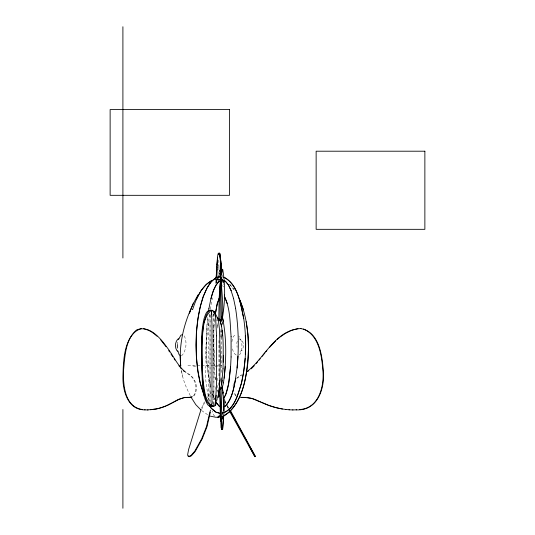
<?xml version="1.0" encoding="UTF-8"?>
<svg xmlns="http://www.w3.org/2000/svg" width="535" height="535" viewBox="0 0 535 535"><rect width="100%" height="100%" fill="white"/><g stroke="black" fill="none" stroke-linecap="round" stroke-linejoin="round"><path stroke-width="0.4" stroke-dasharray="2.67 2.01" d="M219.009 340.461L219.016 376.105M219.143 340.574L219.143 375.837M221.704 337.003L221.711 372.862M222.286 412.144L222.259 419.139L222.032 415.013M210.021 314.453L210.014 402.781M210.068 317.81L210.028 312.982M213.826 325.113L213.906 399.598M213.906 320.599L213.933 313.055M220.995 377.743L220.988 381.462M219.397 278.949L217.484 281.383M220.922 381.348L220.928 378.84M221.156 377.723L221.142 381.515M208.703 400.555L208.69 325.186M208.69 325.233L208.717 321.381M214.214 350.191L214.214 366M215.311 379.643L213.438 356.972L213.231 346.807L213.92 326.905M213.9 314.125L213.9 395.077M213.231 346.807L213.405 336.662M217.07 319.442L217.043 320.9L216.996 319.723M216.2 279.009A67.035 7.008 90 0 0 216.046 282.306L215.866 283.155L215.986 279.818M222.379 278.922L222.339 279.939M216.214 283.169L217.484 278.508M216.341 279.818L216.2 282.426L217.451 278.508M218.982 279.277L218.782 278.936M222.513 279.979L223.864 283.744M233.026 386.136L233.407 383.568M213.946 326.992L214.675 318.733M207.406 319.301C205.353 342.132 205.667 365.418 210.723 387.862M212.85 316.733L213.251 313.945M207.747 317.469L206.59 331.292L206.59 356.076L207.526 368.247L210.616 387.039M209.493 314.132L206.062 344.186L205.373 357.066L206.47 365.579M217.451 326.243L217.932 323.16M217.304 328.122L217.738 325.24M212.81 395.532L213.104 392.516L212.549 390.951L213.311 391.486L213.559 392.777L212.796 398.321M231.909 341.778L232.451 338.541L233.481 336.321L235.968 334.582M177.373 344.734L178.075 340.755M210.342 309.197L212.375 297.975M210.048 411.074L210.262 409.863M210.502 411.335L210.71 410.124M222.754 281.57L222.854 281.209M237.286 341.049L236.831 342.948L237.085 347.329M216.407 281.336L217.016 279.056L215.866 283.155M222.145 280.373L222.252 280.006L224.132 280.741M217.725 277.725L218.708 274.589L217.705 277.725M206.008 365.579C204.296 377.677 207.099 390.169 209.493 402.059M216.434 280.908L216.635 280.36M201.601 409.496L204.51 402.808M201.621 407.924L204.403 401.872M215.866 283.416L218.073 278.782L218.099 264.905M218.26 280.36L218.975 279.277M207.453 397.639L211.144 392.463M222.647 285.556L223.436 284.312M207.747 396.208L210.696 392.202M193.503 395.927C198.726 388.029 195.061 376.954 186.501 373.156M194.011 395.927C199.234 388.029 195.569 376.954 187.016 373.156M214.441 404.507L214.869 403.932M217.357 278.936L217.023 279.277L217.17 278.949L221.115 279.751L217.992 279.056L215.01 279.718L218.019 279.036L220.975 279.731M236.744 378.071L241.345 374.921M236.61 378.546L241.753 374.921M239.285 354.738L240.282 353.943C243.057 348.325 242.422 340.996 238.717 335.94M238.643 339.384L239.693 338.836C244.067 340.327 244.207 346.927 242.067 350.305L240.429 351.221L239.319 350.826M181.278 355.461L182.408 355.019C186.494 349.622 187.19 341.551 184.107 335.525M214.916 366.669L219.31 365.873M222.005 280.173L222.125 278.922M212.542 391.266L213.004 391.212M187.919 365.579L200.819 365.579M201.628 365.579L221.791 365.579M222.252 419.152L222.747 419.152M195.643 366.515L191.189 365.579M221.824 279.905L223.255 280.226M221.818 279.905L223.235 280.226M221.724 279.899L223.958 280.4M223.215 281.57L222.5 280.173M222.252 280.006L223.503 280.5M222.794 286.439L223.884 286.961M236.176 355.019C233.367 353.441 232.631 349.877 232.063 346.921M207.674 414.732L201.381 410.398M218.568 279.611L217.992 279.056L218.38 279.651M214.802 416.203L213.739 415.12L212.148 410.84M236.209 395.927L234.169 392.576M235.795 395.927L233.755 392.576M229.709 284.312L233.942 289.422M229.669 284.312L234.959 290.726M222.694 281.912L223.336 283.537M224.519 399.872L226.399 403.229M225.175 402.126L225.937 403.49M226.78 403.905L228.632 407.262M227.442 406.199L228.539 408.185M224.727 401.063L225.616 402.721M224.56 401.879L225.155 402.982M227.502 406.239L228.472 408.051M227.041 406.5L228.01 408.312M190.279 395.632C186.113 387.561 182.542 379.074 181.418 369.979M217.905 392.108L217.243 390.048L218.039 392.456M212.642 394.195L214.749 399.518L212.596 394.208M217.444 378.118L219.002 386.13M217.411 385.347L217.919 387.775M181.405 369.845L182.522 376.192M223.068 280.862L223.309 282.38M223.162 281.203L223.369 282.62M212.85 403.45L213.171 405.69M215.337 379.656L214.776 375.684M222.674 418.571L222.112 412.151M215.083 386.752L215.351 389.627M212.642 401.203L212.85 403.477M177.346 348.486L177.373 348.827M218.695 260.03L218.875 267.206M213.873 404.54L213.833 399.605M213.933 404.46L213.826 395.077M221.162 329.587L221.176 338.367M222.567 321.97L222.567 325.133M221.002 338.361L220.995 329.761M222.252 274.769L222.252 281.296M222.252 321.428L222.252 325.16M222.252 411.676L222.252 420.276M220.942 329.446L220.942 338.575M210.068 320.659L210.068 402.735"/><path stroke-width="0.8" d="M217.016 278.307C216.561 276.361 217.09 237.005 220.407 260.893M221.604 274.254L222.292 270.697L222.032 269.245L221.443 271.539L220.507 284.901L220.046 302.382L220.086 319.362L221.436 321.1C224.573 306.869 221.075 291.809 221.363 277.317M177.352 347.737L177.373 344.734M223.49 321.635L222.46 317.77C225.054 301.954 225.536 285.315 222.727 269.627M223.021 368.776L223.316 355.34M223.255 362.188C223.035 348.459 224.004 334.228 220.179 320.906C216.026 318.278 216.06 310.434 210.355 310.287A1.638 0.341 -90 0 0 210.222 310.414L210.355 310.287M223.677 410.987L223.804 398.903L223.516 399.19M231.08 356.952L231.08 336.662M216 403.932C215.959 407.396 209.687 406.874 211.974 402.808L212 325.233L211.465 310.287L211.746 314.379M219.357 300.068L219.617 291.481M220.821 286.626L221.196 280.902M223.235 406.928L225.389 406.085C234.33 395.699 234.945 380.953 237.099 368.02C239.018 348.151 238.637 328.035 235.574 308.3M220.099 388.938L220.835 388.938L222.172 387.474L222.078 390.082A17.936 1.09 -89.8 0 0 221.971 393.339L221.222 412.264L221.356 421.747M245.304 354.411L245.639 344.968L245.304 335.532M220.828 274.254C221.055 273.004 220.159 269.339 221.965 269.446M223.483 382.739C226.365 361.439 226.847 339.391 222.66 318.238M216.193 395.184L215.251 405.684L216.555 384.351L216.535 335.846M219.865 380.606L219.009 391.787L217.892 397.833L219.49 386.745L220.407 358.096L219.477 329.446L218.474 320.659L217.899 318.352L217.29 317.576L217.13 317.991M223.53 416.491L222.794 428.207L222.6 429.317L222.105 429.424M220.286 261.127L220.888 271.86M248.474 348.914C247.203 372.052 245.15 401.758 223.964 415.862L229.689 411.896M223.436 404.152L223.891 397.886L225.703 394.857L228.632 383.582L230.592 366.709L231.1 356.952M219.671 289.923L220.661 277.317M180.128 355.601L180.73 366.101C178.282 341.223 185.725 316.051 198.191 294.698M216.08 278.019L217.538 257.281M216.668 273.378L216.916 269.232M223.035 368.776L221.59 384.531L220.179 389.774L220.908 387.775M220.025 286.626L220.554 280.902M225.242 366.254L224.212 378.171M216.956 266.938L216.789 269.232A82.758 8.654 90 0 0 216.528 273.151M237.059 368.013L237.968 356.076M217.13 264.792L217.477 261.107M230.565 366.709C229.294 377.135 229.341 388.45 224.011 397.806M245.164 358.343L243.753 371.203L241.613 382.264M220.821 263.32L220.413 258.98A62.695 4.374 -90 0 0 220.025 255.89L219.263 252.854L218.675 253.476M219.878 287.034L219.123 298.51L218.808 320.171M217.297 264.792L217.457 263.494M208.469 311.437L208.891 308.294M221.584 384.531L222.172 380.164M208.964 308.381L208.998 308.18C210.93 298.858 212.328 288.452 219.116 281.229L220.373 280.741M219.31 320.632L220.099 319.382M209.941 411.683L206.543 426.502L201.682 438.787L194.747 451.206L190.881 455.593L188.641 456.489A26.737 5.183 -60.1 0 1 187.671 454.529L188.621 449.467L200.919 409.89M210.395 411.943L206.991 426.763L202.136 439.048L195.195 451.466L191.336 455.853L189.096 456.75A26.737 5.183 -60.1 0 1 188.26 455.78M235.614 379.021C233.554 388.363 232.217 398.829 225.389 406.085L223.503 406.821M218.4 254.493L218.534 253.924M219.256 320.679L219.417 320.231L220.179 320.906L221.584 326.149M218.675 319.616L219.002 318.238M221.958 429.251L220.781 417.012L220.741 393.339A17.936 0.629 -90 0 1 220.794 390.082L220.821 388.965L221.764 388.229L222.667 386.143L223.49 382.746M210.944 298.737L213.358 290.813L216.12 284.914L219.123 281.263L220.38 280.755M218.641 393.419L219.363 390.343M241.459 383.053C238.075 393.747 235.099 408.118 223.603 412.793C235.052 408.058 238.048 393.747 241.519 383.067C246.26 362.008 246.816 340.086 243.753 318.74M216.428 401.397L217.29 398.615M217.17 317.937L217.29 317.576L217.892 318.358L218.474 320.659M220.821 263.274L221.049 268.918M221.51 388.423L222.66 386.136M178.563 339.424L180.863 335.251L182.555 334.582M190.901 309.257L189.417 313.169L193.369 303.024M192.66 309.457L192.613 309.584C196.298 298.463 201.2 286.292 212.027 280.38M219.196 320.171L220.112 319.321M219.189 253.476C221.256 252.125 220.132 259.207 220.821 260.893M222.172 387.474L223.175 392.182L222.781 393.004C225.583 404.259 223.429 417.909 222.5 429.418M222.827 269.914L222.252 269.76M218.394 277.344L220.092 276.314M219.49 297.614L217.277 303.586L215.351 313.958L217.243 303.566L219.584 297.393M196.305 299.426L200.959 290.813L206.269 284.399L211.392 280.862M218.38 416.591L217.992 417.186L215.866 417.287L209.66 415.996M220.126 414.592L217.992 417.186L220.982 416.524M262.13 356.323L264.945 352.866M259.1 360.055L260.15 358.764M265.895 351.709L266.845 350.559M230.21 411.261C242.495 397.859 245.966 379.061 248.013 361.593C249.531 340.842 247.825 319.462 239.854 300.061M256.238 363.499L257.636 361.82M269.627 347.268L275.786 340.775M254.279 365.733L251.236 368.782M221.209 263.407L220.988 261.127M218.568 416.631L217.992 417.186L220.975 416.511M277.29 339.364L279.852 337.231M211.332 310.287C201.595 318.78 202.959 334.281 202.103 345.964C202.217 362.503 201.822 379.268 205.5 395.499C206.63 399.097 208.055 402.949 211.292 405.182C212.796 406.018 210.991 405.644 210.355 405.704L207.326 402.427L205.888 399.311L203.795 390.303L202.431 377.489L201.782 353.24L201.922 339.036L203.654 323.107L206.39 314.794L208.262 311.671L210.208 310.287M280.393 336.836L284.881 333.76M247.11 371.537C265.186 357.701 275.124 329.68 300.998 328.543M247.524 371.537L248.762 370.715M221.791 388.216L222.306 387.935M173.821 401.859L178.302 399.464M285.456 333.385L291.04 330.583M172.076 402.815L173.246 402.173M171.488 403.136L167.756 405.015A122.06 76.813 -90 0 1 166.398 405.63M178.837 399.224L184.876 397.538M192.399 396.763L189.858 397.344M178.85 338.836L177.694 339.223C175.032 342.239 174.691 347.322 176.924 350.666L178.021 351.221M291.669 330.302L297.968 328.637M220.139 276.588C210.609 278.2 206.63 288.639 203.246 296.484C199.354 307.819 197.435 319.683 196.439 331.593C195.322 353.334 196.372 375.878 204.497 396.301M220.206 276.809L215.979 277.718L211.332 281.631L207.058 287.97L203.32 296.49L200.257 306.876L197.983 318.72L196.586 331.566L196.118 344.928L196.586 358.289L197.983 371.143L200.257 382.993L204.738 396.649M183.438 397.772L178.817 399.464L168.264 405.015A122.06 76.813 -90 0 1 164.044 406.781A124.588 78.411 90 0 1 156.528 408.961L147.526 409.93M141.548 328.543C124.956 333.285 124.922 357.701 123.411 371.678C123.224 385.661 124.876 406.981 142.283 409.516M214.02 405.891C212.937 406.098 210.543 406.747 210.148 405.222M299.68 409.516C318.432 408.546 324.076 387.246 322.979 371.678C321.809 356.457 319.529 335.659 303.479 328.998M221.751 429.418L222.68 429.404L222.507 428.428M212.937 405.891C211.084 406.393 208.764 406.46 207.633 404.6C201.314 394.382 202.845 381.381 201.702 369.866C201.755 352.799 200.103 335.365 204.076 318.599C205.213 315.657 205.814 311.698 209.085 310.287L212.455 310.287L214.629 312.045M191.684 397.184L188.507 397.365M150.422 409.79L156.019 408.961A124.588 78.411 -90 0 0 161.182 407.596A122.06 76.813 -90 0 0 165.723 405.918M296.156 409.843C317.222 411.174 324.792 389.092 323.394 371.678C322.21 356.049 319.482 331.713 300.583 328.543M184.368 397.538L186.274 397.418M185.765 397.418L187.651 397.371M292.571 409.93L296.564 409.843M187.143 397.371L189.015 397.365M211.907 405.704L210.355 405.704A1.638 0.341 -90 0 1 210.108 405.222M241.967 397.365L245.759 397.418M240.295 397.344L242.382 397.365M243.652 397.371L251.096 398.167M144.624 409.843L148.035 409.93M288.994 409.79L292.979 409.93M285.483 409.456L289.408 409.79M145.132 409.843C127.785 410.332 122.575 390.483 122.93 376.526C123.371 360.677 123.792 341.35 136.458 330.021C149.225 324.618 160.279 338.026 166.947 347.268C173.353 355.501 177.426 365.9 185.899 372.34M247.076 397.538L252.594 398.736L267.594 405.015A122.06 94.855 90 0 0 275.706 407.596A124.588 96.828 -90 0 0 282.079 408.961L285.897 409.456M143.487 328.637L148.59 330.302M224.138 277.297C238.416 285.101 240.616 304.241 243.813 318.726M220.139 413.354L215.979 412.224L211.312 408.325L209.593 405.791M223.603 277.157C238.149 284.052 240.375 303.893 243.599 317.95M220.032 413.321L216.02 412.211L211.332 408.279L209.473 405.517M210.529 310.287L211.412 310.534M251.731 398.354L254.319 399.224M268.002 405.015L261.22 402.173M216.107 402.467L219.116 406.085L220.38 406.567M254.974 399.464L260.512 401.859M219.123 406.065L216.14 402.46M149.225 330.65L150.502 331.359M180.716 355.681L179.165 354.738L177.747 350.933M151.144 331.707L153.619 333.385M154.207 333.853L157.069 336.241M183.338 370.715L184.334 371.537M221.818 429.324L221.075 427.625L220.861 422.63M200.819 409.823L195.797 404.667L190.901 396.957M160.741 339.952L166.011 346.68M220.413 263.407L219.852 276.662M180.576 367.899L181.332 368.782M178.871 365.733L179.753 366.883M222.226 429.324L221.263 422.63M168.692 350.559L169.615 351.943M174.116 358.764L174.965 360.055M170.999 354.023L172.812 356.785M224.366 296.062L227.268 303.566M218.802 394.857L219.477 396.04L218.815 394.85M224.346 296.397C230.458 308.748 229.996 323.214 231.1 336.662M230.431 410.546L254.366 454.529A26.737 0.341 60.7 0 1 255.329 456.489L229.769 410.465M248.915 445.561L249.598 446.812M249.939 447.441L251.183 449.721M251.544 450.396L252.273 451.741M252.58 452.309L253.904 454.79A26.737 0.341 60.7 0 1 254.861 456.75L229.301 410.726M231.18 290.732L228.405 284.854L225.389 281.229L224.132 280.741L225.382 281.236L228.385 284.861L231.153 290.746L233.614 298.65M220.748 275.592L219.865 273.325L220.714 275.605M239.907 300.035L243.438 309.752M220.734 274.121L219.925 270.369L220.694 274.121M233.581 298.657L235.614 308.294M222.252 316.439L222.46 317.77M215.572 316.72L214.742 312.233L213.739 312.152L214.742 312.233L215.565 316.72L216.555 335.846M223.175 392.182L223.302 393.332M246.187 321.709L247.926 334.656L248.474 347.329M222.172 330.516L222.66 335.833M224.533 296.711L224.426 295.039M220.661 421.747L219.531 390.082M221.717 269.693L221.37 263.253L221.363 269.125M220.928 287.034L221.436 321.1M122.903 26.75L122.903 258.01M122.903 409.509L122.903 508.25M216.274 277.625A67.035 7.008 90 0 1 216.347 276.207M282.493 408.961A124.588 96.828 -90 0 1 273.211 406.781A122.06 94.855 -90 0 1 268.63 405.249M229.488 109.568L110.13 109.568L110.13 195.322L229.488 195.322L229.488 109.568M424.87 151.204L316.138 151.204L316.138 229.328L424.87 229.328L424.87 151.204"/></g></svg>
